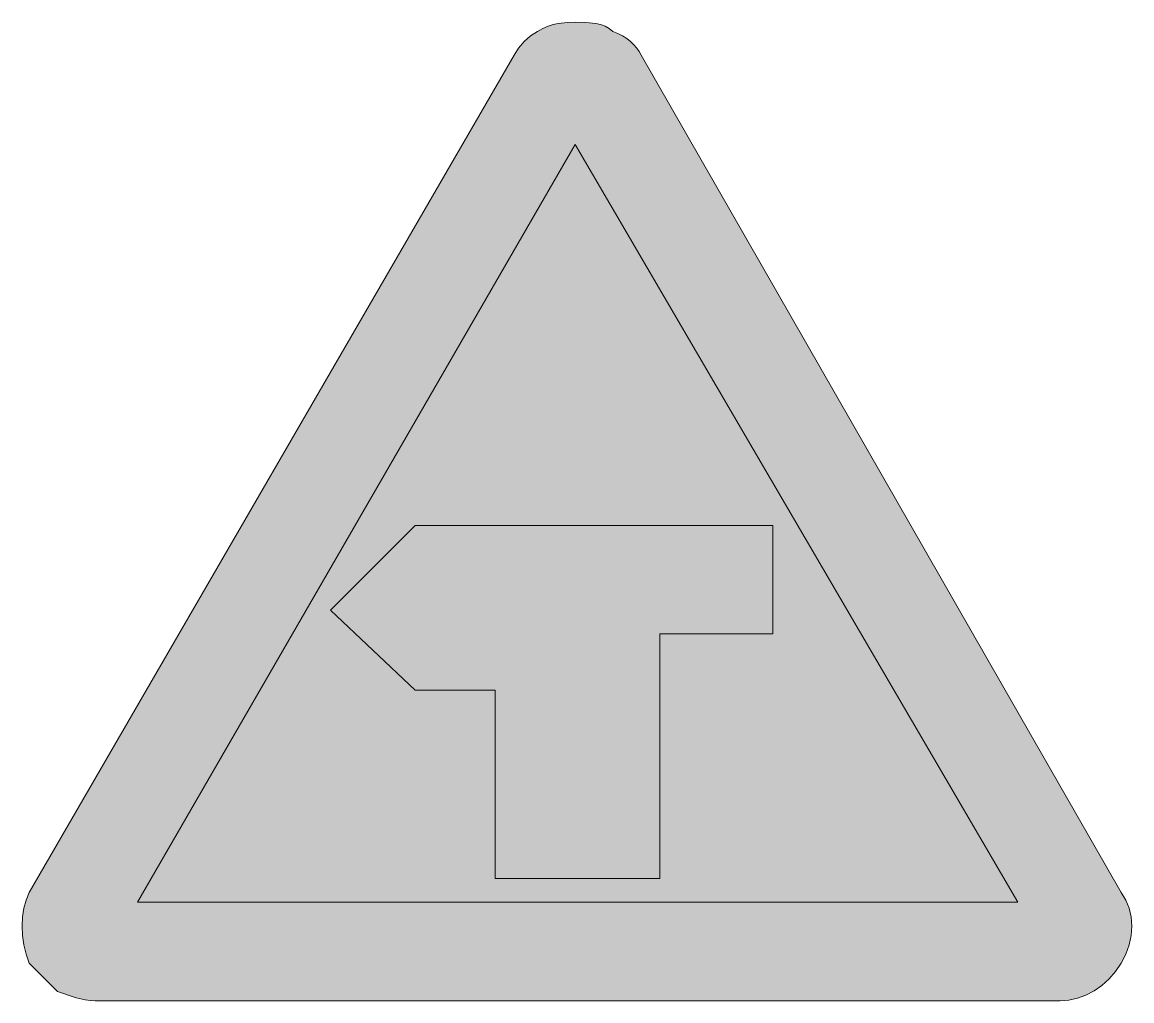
# Model space of a CAD drawing. Header units: metres. Extents: x 143 to 426, y 10 to 260.
import ezdxf

# ---------------------------------------------------------------- set-up
doc = ezdxf.new("R2010")
doc.units = ezdxf.units.M
for name, color, linetype, true_color in [('FILL_BLACK_000000', 7, 'Continuous', 0x000000), ('FILL_RED_FF0000', 7, 'Continuous', 0xff0000), ('FILL_WHITE_FFFFFF', 7, 'Continuous', 0xffffff)]:
    doc.layers.add(name, color=color, linetype=linetype, true_color=true_color)

msp = doc.modelspace()

# ---------------------------------------------------------------- hatches: boundary and pattern name
at = {"layer": 'FILL_BLACK_000000', "true_color": 0x000000}
h = msp.add_hatch(color=7, dxfattribs=at)
h.dxf.hatch_style = 1
h.paths.add_polyline_path([(334.29, 131.52), (334.29, 103.92), (305.49, 103.92), (305.49, 41.52), (263.49, 41.52), (263.49, 89.52), (243.09, 89.52), (221.49, 109.92), (243.09, 131.52), (334.29, 131.52)])
at = {"layer": 'FILL_RED_FF0000', "true_color": 0xff0000}
h = msp.add_hatch(color=7, dxfattribs=at)
h.dxf.hatch_style = 1
h.paths.add_polyline_path([(424.27, 36.01), (425.12, 33.93), (425.62, 31.7), (425.79, 29.37), (425.62, 26.99), (425.12, 24.59), (424.27, 22.22), (423.09, 19.92), (421.63, 17.78), (419.98, 15.89), (418.15, 14.25), (416.19, 12.87), (414.11, 11.78), (411.95, 10.98), (409.74, 10.49), (407.49, 10.32), (161.49, 10.32), (160.19, 10.37), (158.98, 10.53), (156.69, 11.07), (151.89, 12.72), (144.69, 19.92), (143.9, 22.22), (143.34, 24.59), (143, 26.99), (142.89, 29.37), (143, 31.7), (143.34, 33.93), (143.9, 36.01), (144.69, 37.92), (268.29, 251.52), (269.4, 253.3), (270.84, 254.97), (272.51, 256.41), (274.29, 257.52), (275.64, 258.31), (276.97, 258.91), (278.28, 259.33), (279.54, 259.62), (281.88, 259.88), (283.89, 259.92), (286.57, 259.88), (289.14, 259.62), (290.35, 259.33), (291.48, 258.91), (292.54, 258.31), (293.49, 257.52), (294.78, 257.02), (295.97, 256.41), (297.03, 255.73), (297.99, 254.97), (298.83, 254.16), (299.57, 253.3), (300.18, 252.42), (300.69, 251.52), (423.09, 37.92), (424.27, 36.01)])
at = {"layer": 'FILL_WHITE_FFFFFF', "true_color": 0xffffff}
h = msp.add_hatch(color=7, dxfattribs=at)
h.dxf.hatch_style = 1
h.paths.add_polyline_path([(283.89, 228.72), (396.69, 35.52), (172.29, 35.52), (283.89, 228.72)])

# ---------------------------------------------------------------- linework, layer by layer
at = {"layer": 'FILL_BLACK_000000', "lineweight": 0, "true_color": 0x000000}
msp.add_lwpolyline([(334.29, 131.52), (334.29, 103.92), (305.49, 103.92), (305.49, 41.52), (263.49, 41.52), (263.49, 89.52), (243.09, 89.52), (221.49, 109.92), (243.09, 131.52)], close=True, dxfattribs=at)
at = {"layer": 'FILL_RED_FF0000', "lineweight": 0, "true_color": 0xff0000}
msp.add_lwpolyline([(424.27, 36.01), (425.12, 33.93), (425.62, 31.7), (425.79, 29.37), (425.62, 26.99), (425.12, 24.59), (424.27, 22.22), (423.09, 19.92), (421.63, 17.78), (419.98, 15.89), (418.15, 14.25), (416.19, 12.87), (414.11, 11.78), (411.95, 10.98), (409.74, 10.49), (407.49, 10.32), (161.49, 10.32), (160.19, 10.37), (158.98, 10.53), (156.69, 11.07), (151.89, 12.72), (144.69, 19.92), (143.9, 22.22), (143.34, 24.59), (143, 26.99), (142.89, 29.37), (143, 31.7), (143.34, 33.93), (143.9, 36.01), (144.69, 37.92), (268.29, 251.52), (269.4, 253.3), (270.84, 254.97), (272.51, 256.41), (274.29, 257.52), (275.64, 258.31), (276.97, 258.91), (278.28, 259.33), (279.54, 259.62), (281.88, 259.88), (283.89, 259.92), (286.57, 259.88), (289.14, 259.62), (290.35, 259.33), (291.48, 258.91), (292.54, 258.31), (293.49, 257.52), (294.78, 257.02), (295.97, 256.41), (297.03, 255.73), (297.99, 254.97), (298.83, 254.16), (299.57, 253.3), (300.18, 252.42), (300.69, 251.52), (423.09, 37.92)], close=True, dxfattribs=at)
at = {"layer": 'FILL_WHITE_FFFFFF', "lineweight": 0, "true_color": 0xff0000}
msp.add_lwpolyline([(283.89, 228.72), (396.69, 35.52), (172.29, 35.52)], close=True, dxfattribs=at)

doc.saveas('drawing.dxf')
